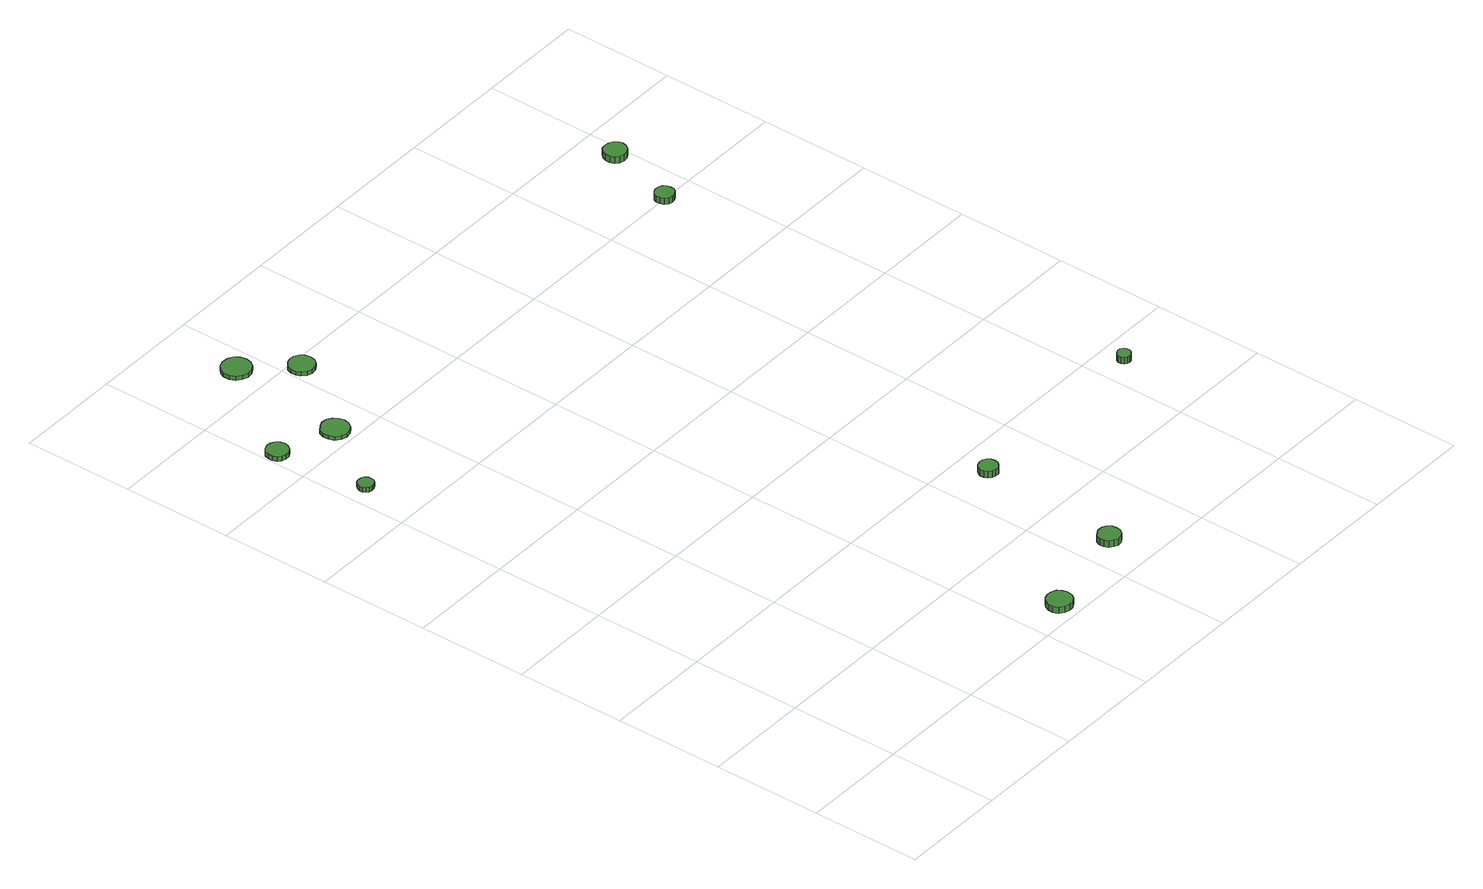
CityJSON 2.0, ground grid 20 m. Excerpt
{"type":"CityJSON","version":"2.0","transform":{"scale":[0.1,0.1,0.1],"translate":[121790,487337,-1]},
"CityObjects":{
"tree1":{"type":"SolitaryVegetationObject","attributes":{"function":"something"},"geometry":[{"type":"MultiSurface","lod":"1","boundaries":[[[0,1,2,3,4,5,6,7,8,9,10,11,12,13,14]],[[15,16,17,18,19,20,21,22,23,24,25,26,27,28,29]],[[0,29,28,1]],[[1,28,27,2]],[[2,27,26,3]],[[3,26,25,4]],[[4,25,24,5]],[[5,24,23,6]],[[6,23,22,7]],[[7,22,21,8]],[[8,21,20,9]],[[9,20,19,10]],[[10,19,18,11]],[[11,18,17,12]],[[12,17,16,13]],[[13,16,15,14]],[[14,15,29,0]]]}]},
"tree2":{"type":"SolitaryVegetationObject","attributes":{"function":"something"},"geometry":[{"type":"MultiSurface","lod":"1","boundaries":[[[30,31,32,33,34,35,36,37,38,39,40,41,42,43,44]],[[45,46,47,48,49,50,51,52,53,54,55,56,57,58,59]],[[30,59,58,31]],[[31,58,57,32]],[[32,57,56,33]],[[33,56,55,34]],[[34,55,54,35]],[[35,54,53,36]],[[36,53,52,37]],[[37,52,51,38]],[[38,51,50,39]],[[39,50,49,40]],[[40,49,48,41]],[[41,48,47,42]],[[42,47,46,43]],[[43,46,45,44]],[[44,45,59,30]]]}]},
"tree3":{"type":"SolitaryVegetationObject","attributes":{"function":"something"},"geometry":[{"type":"MultiSurface","lod":"1","boundaries":[[[60,61,62,63,64,65,66,67,68,69,70,71,72,73,74]],[[75,76,77,78,79,80,81,82,83,84,85,86,87,88,89]],[[60,89,88,61]],[[61,88,87,62]],[[62,87,86,63]],[[63,86,85,64]],[[64,85,84,65]],[[65,84,83,66]],[[66,83,82,67]],[[67,82,81,68]],[[68,81,80,69]],[[69,80,79,70]],[[70,79,78,71]],[[71,78,77,72]],[[72,77,76,73]],[[73,76,75,74]],[[74,75,89,60]]]}]},
"tree4":{"type":"SolitaryVegetationObject","attributes":{"function":"something"},"geometry":[{"type":"MultiSurface","lod":"1","boundaries":[[[90,91,92,93,94,95,96,97,98,99,100,101,102,103,104]],[[105,106,107,108,109,110,111,112,113,114,115,116,117,118,119]],[[90,119,118,91]],[[91,118,117,92]],[[92,117,116,93]],[[93,116,115,94]],[[94,115,114,95]],[[95,114,113,96]],[[96,113,112,97]],[[97,112,111,98]],[[98,111,110,99]],[[99,110,109,100]],[[100,109,108,101]],[[101,108,107,102]],[[102,107,106,103]],[[103,106,105,104]],[[104,105,119,90]]]}]},
"tree5":{"type":"SolitaryVegetationObject","attributes":{"function":"something"},"geometry":[{"type":"MultiSurface","lod":"1","boundaries":[[[120,121,122,123,124,125,126,127,128,129,130,131,132,133,134]],[[135,136,137,138,139,140,141,142,143,144,145,146,147,148,149]],[[120,149,148,121]],[[121,148,147,122]],[[122,147,146,123]],[[123,146,145,124]],[[124,145,144,125]],[[125,144,143,126]],[[126,143,142,127]],[[127,142,141,128]],[[128,141,140,129]],[[129,140,139,130]],[[130,139,138,131]],[[131,138,137,132]],[[132,137,136,133]],[[133,136,135,134]],[[134,135,149,120]]]}]},
"tree6":{"type":"SolitaryVegetationObject","attributes":{"function":"something"},"geometry":[{"type":"MultiSurface","lod":"1","boundaries":[[[150,151,152,153,154,155,156,157,158,159,160,161,162,163,164]],[[165,166,167,168,169,170,171,172,173,174,175,176,177,178,179]],[[150,179,178,151]],[[151,178,177,152]],[[152,177,176,153]],[[153,176,175,154]],[[154,175,174,155]],[[155,174,173,156]],[[156,173,172,157]],[[157,172,171,158]],[[158,171,170,159]],[[159,170,169,160]],[[160,169,168,161]],[[161,168,167,162]],[[162,167,166,163]],[[163,166,165,164]],[[164,165,179,150]]]}]},
"tree7":{"type":"SolitaryVegetationObject","attributes":{"function":"something"},"geometry":[{"type":"MultiSurface","lod":"1","boundaries":[[[180,181,182,183,184,185,186,187,188,189,190,191,192,193,194]],[[195,196,197,198,199,200,201,202,203,204,205,206,207,208,209]],[[180,209,208,181]],[[181,208,207,182]],[[182,207,206,183]],[[183,206,205,184]],[[184,205,204,185]],[[185,204,203,186]],[[186,203,202,187]],[[187,202,201,188]],[[188,201,200,189]],[[189,200,199,190]],[[190,199,198,191]],[[191,198,197,192]],[[192,197,196,193]],[[193,196,195,194]],[[194,195,209,180]]]}]},
"tree8":{"type":"SolitaryVegetationObject","attributes":{"function":"something"},"geometry":[{"type":"MultiSurface","lod":"1","boundaries":[[[210,211,212,213,214,215,216,217,218,219,220,221,222,223,224]],[[225,226,227,228,229,230,231,232,233,234,235,236,237,238,239]],[[210,239,238,211]],[[211,238,237,212]],[[212,237,236,213]],[[213,236,235,214]],[[214,235,234,215]],[[215,234,233,216]],[[216,233,232,217]],[[217,232,231,218]],[[218,231,230,219]],[[219,230,229,220]],[[220,229,228,221]],[[221,228,227,222]],[[222,227,226,223]],[[223,226,225,224]],[[224,225,239,210]]]}]},
"tree9":{"type":"SolitaryVegetationObject","attributes":{"function":"something"},"geometry":[{"type":"MultiSurface","lod":"1","boundaries":[[[240,241,242,243,244,245,246,247,248,249,250,251,252,253,254]],[[255,256,257,258,259,260,261,262,263,264,265,266,267,268,269]],[[240,269,268,241]],[[241,268,267,242]],[[242,267,266,243]],[[243,266,265,244]],[[244,265,264,245]],[[245,264,263,246]],[[246,263,262,247]],[[247,262,261,248]],[[248,261,260,249]],[[249,260,259,250]],[[250,259,258,251]],[[251,258,257,252]],[[252,257,256,253]],[[253,256,255,254]],[[254,255,269,240]]]}]},
"tree10":{"type":"SolitaryVegetationObject","attributes":{"function":"something"},"geometry":[{"type":"MultiSurface","lod":"1","boundaries":[[[270,271,272,273,274,275,276,277,278,279,280,281,282,283,284]],[[285,286,287,288,289,290,291,292,293,294,295,296,297,298,299]],[[270,299,298,271]],[[271,298,297,272]],[[272,297,296,273]],[[273,296,295,274]],[[274,295,294,275]],[[275,294,293,276]],[[276,293,292,277]],[[277,292,291,278]],[[278,291,290,279]],[[279,290,289,280]],[[280,289,288,281]],[[281,288,287,282]],[[282,287,286,283]],[[283,286,285,284]],[[284,285,299,270]]]}]},
"tree11":{"type":"SolitaryVegetationObject","attributes":{"function":"something"},"geometry":[{"type":"MultiSurface","lod":"1","boundaries":[[[300,301,302,303,304,305,306,307,308,309,310,311,312,313,314]],[[315,316,317,318,319,320,321,322,323,324,325,326,327,328,329]],[[300,329,328,301]],[[301,328,327,302]],[[302,327,326,303]],[[303,326,325,304]],[[304,325,324,305]],[[305,324,323,306]],[[306,323,322,307]],[[307,322,321,308]],[[308,321,320,309]],[[309,320,319,310]],[[310,319,318,311]],[[311,318,317,312]],[[312,317,316,313]],[[313,316,315,314]],[[314,315,329,300]]]}]}
},
"vertices":[
[55,1104,16],[54,1110,16],[51,1115,16],[45,1118,16],[40,1118,16],[34,1117,16],[30,1113,16],[27,1107,16],[27,1101,16],[30,1096,16],[34,1092,16],[40,1090,16],[45,1091,16],[51,1094,16],[54,1098,16],[54,1098,7],[51,1094,7],[45,1091,7],[40,1090,7],[34,1092,7],[30,1096,7],[27,1101,7],[27,1107,7],[30,1113,7],[34,1117,7],[40,1118,7],[45,1118,7],[51,1115,7],[54,1110,7],[55,1104,7],
[43,1270,16],[41,1278,16],[36,1285,16],[29,1289,16],[21,1290,16],[13,1287,16],[7,1282,16],[4,1274,16],[4,1266,16],[7,1258,16],[13,1253,16],[21,1250,16],[29,1251,16],[36,1255,16],[41,1262,16],[41,1262,7],[36,1255,7],[29,1251,7],[21,1250,7],[13,1253,7],[7,1258,7],[4,1266,7],[4,1274,7],[7,1282,7],[13,1287,7],[21,1290,7],[29,1289,7],[36,1285,7],[41,1278,7],[43,1270,7],
[489,28,30],[487,37,30],[482,45,30],[473,49,30],[464,50,30],[455,47,30],[448,41,30],[444,32,30],[444,23,30],[448,14,30],[455,8,30],[464,5,30],[473,6,30],[482,11,30],[487,18,30],[487,18,18],[482,11,18],[473,6,18],[464,5,18],[455,8,18],[448,14,18],[444,23,18],[444,32,18],[448,41,18],[455,47,18],[464,50,18],[473,49,18],[482,45,18],[487,37,18],[489,28,18],
[153,1235,14],[151,1245,14],[145,1253,14],[136,1259,14],[126,1260,14],[116,1256,14],[108,1250,14],[104,1240,14],[104,1230,14],[108,1220,14],[116,1213,14],[126,1210,14],[136,1211,14],[145,1216,14],[151,1225,14],[151,1225,7],[145,1216,7],[136,1211,7],[126,1210,7],[116,1213,7],[108,1220,7],[104,1230,7],[104,1240,7],[108,1250,7],[116,1256,7],[126,1260,7],[136,1259,7],[145,1253,7],[151,1245,7],[153,1235,7],
[183,1458,15],[181,1469,15],[175,1478,15],[165,1483,15],[154,1484,15],[144,1481,15],[136,1474,15],[132,1464,15],[132,1453,15],[136,1443,15],[144,1436,15],[154,1432,15],[165,1433,15],[175,1439,15],[181,1448,15],[181,1448,7],[175,1439,7],[165,1433,7],[154,1432,7],[144,1436,7],[136,1443,7],[132,1453,7],[132,1464,7],[136,1474,7],[144,1481,7],[154,1484,7],[165,1483,7],[175,1478,7],[181,1469,7],[183,1458,7],
[251,1381,15],[249,1391,15],[244,1398,15],[235,1403,15],[226,1404,15],[217,1401,15],[209,1395,15],[206,1386,15],[206,1376,15],[209,1368,15],[217,1361,15],[226,1358,15],[235,1359,15],[244,1364,15],[249,1372,15],[249,1372,7],[244,1364,7],[235,1359,7],[226,1358,7],[217,1361,7],[209,1368,7],[206,1376,7],[206,1386,7],[209,1395,7],[217,1401,7],[226,1404,7],[235,1403,7],[244,1398,7],[249,1391,7],[251,1381,7],
[672,72,30],[671,80,30],[666,87,30],[659,91,30],[650,92,30],[643,89,30],[636,84,30],[633,76,30],[633,68,30],[636,60,30],[643,55,30],[650,52,30],[659,53,30],[666,57,30],[671,64,30],[671,64,17],[666,57,17],[659,53,17],[650,52,17],[643,55,17],[636,60,17],[633,68,17],[633,76,17],[636,84,17],[643,89,17],[650,92,17],[659,91,17],[666,87,17],[671,80,17],[672,72,17],
[692,336,31],[691,342,31],[687,348,31],[681,352,31],[674,352,31],[667,350,31],[662,346,31],[659,339,31],[659,332,31],[662,326,31],[667,321,31],[674,319,31],[681,319,31],[687,323,31],[691,329,31],[691,329,18],[687,323,18],[681,319,18],[674,319,18],[667,321,18],[662,326,18],[659,332,18],[659,339,18],[662,346,18],[667,350,18],[674,352,18],[681,352,18],[687,348,18],[691,342,18],[692,336,18],
[1058,350,30],[1057,355,30],[1054,359,30],[1050,362,30],[1045,362,30],[1040,360,30],[1036,357,30],[1034,352,30],[1034,347,30],[1036,342,30],[1040,339,30],[1045,337,30],[1050,338,30],[1054,341,30],[1057,345,30],[1057,345,17],[1054,341,17],[1050,338,17],[1045,337,17],[1040,339,17],[1036,342,17],[1034,347,17],[1034,352,17],[1036,357,17],[1040,360,17],[1045,362,17],[1050,362,17],[1054,359,17],[1057,355,17],[1058,350,17],
[952,1197,25],[951,1204,25],[947,1210,25],[940,1213,25],[933,1214,25],[927,1212,25],[921,1207,25],[919,1201,25],[919,1194,25],[921,1187,25],[927,1182,25],[933,1180,25],[940,1181,25],[947,1185,25],[951,1190,25],[951,1190,13],[947,1185,13],[940,1181,13],[933,1180,13],[927,1182,13],[921,1187,13],[919,1194,13],[919,1201,13],[921,1207,13],[927,1212,13],[933,1214,13],[940,1213,13],[947,1210,13],[951,1204,13],[952,1197,13],
[994,1327,28],[992,1335,28],[987,1342,28],[980,1346,28],[971,1347,28],[963,1345,28],[957,1339,28],[954,1331,28],[954,1323,28],[957,1315,28],[963,1310,28],[971,1307,28],[980,1308,28],[987,1312,28],[992,1319,28],[992,1319,15],[987,1312,15],[980,1308,15],[971,1307,15],[963,1310,15],[957,1315,15],[954,1323,15],[954,1331,15],[957,1339,15],[963,1345,15],[971,1347,15],[980,1346,15],[987,1342,15],[992,1335,15],[994,1327,15]
]}
